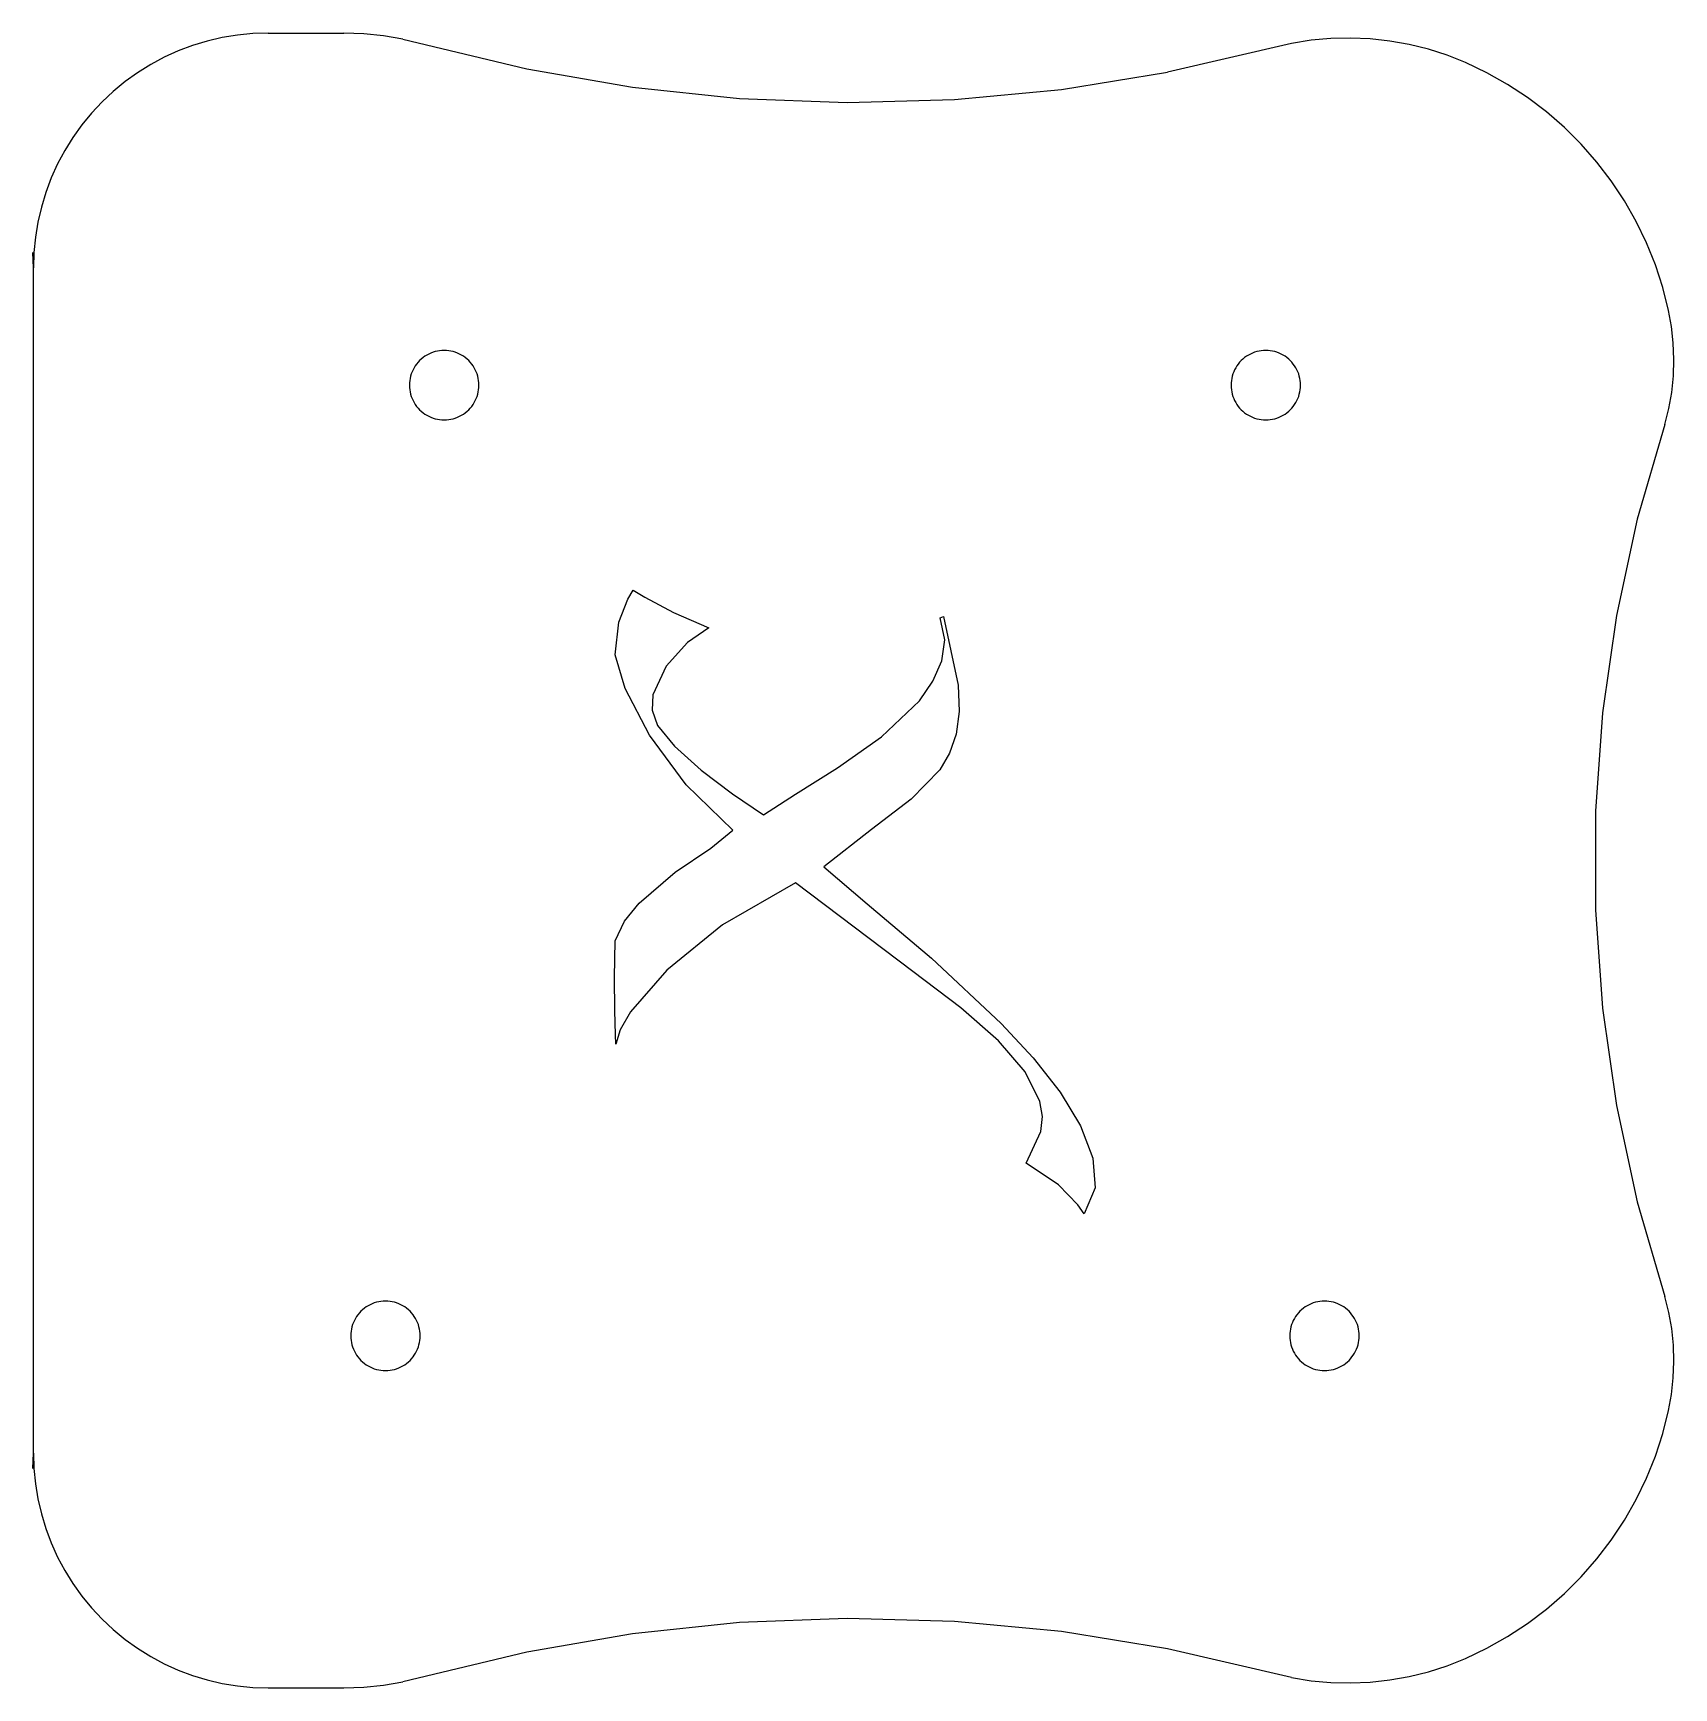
# Model space of a CAD drawing. Extents: x -22.1 to 21.9, y -13.2 to 13.2.
# Drawn here: x 14.537 to 17.839, y -6.998 to -3.667 of the extents above; entities that cross this region are included whole.
import ezdxf

# ---------------------------------------------------------------- set-up
doc = ezdxf.new("R2010")
doc.units = 0
doc.header["$MEASUREMENT"] = 0
doc.layers.get('0').update_dxf_attribs({"linetype": 'CONTINUOUS'})

msp = doc.modelspace()

# ---------------------------------------------------------------- linework, layer by layer
for p, q in [((14.8578, -3.6924), (14.8289, -3.7033)), ((14.8874, -3.6834), (14.8578, -3.6924)), ((14.9175, -3.6764), (14.8874, -3.6834)), ((14.948, -3.6714), (14.9175, -3.6764)), ((14.9788, -3.6684), (14.948, -3.6714)), ((15.0097, -3.6673), (14.9788, -3.6684)), ((15.0097, -3.6673), (15.1622, -3.6673)), ((15.2021, -3.6687), (15.1622, -3.6673)), ((15.2418, -3.6727), (15.2021, -3.6687)), ((15.2811, -3.6794), (15.2418, -3.6727)), ((15.2811, -3.6794), (15.5302, -3.7396)), ((17.0696, -3.6882), (16.8201, -3.7459)), ((17.1088, -3.6819), (17.0696, -3.6882)), ((17.1484, -3.6783), (17.1088, -3.6819)), ((17.1881, -3.6773), (17.1484, -3.6783)), ((17.2278, -3.6789), (17.1881, -3.6773)), ((17.2672, -3.6833), (17.2278, -3.6789)), ((17.3063, -3.6903), (17.2672, -3.6833)), ((17.3449, -3.6999), (17.3063, -3.6903)), ((14.8008, -3.7161), (14.7735, -3.7306)), ((14.8289, -3.7033), (14.8008, -3.7161)), ((17.3827, -3.712), (17.3449, -3.6999)), ((17.4196, -3.7267), (17.3827, -3.712)), ((17.4627, -3.7473), (17.4196, -3.7267)), ((14.7472, -3.747), (14.7221, -3.765)), ((14.7735, -3.7306), (14.7472, -3.747)), ((15.5302, -3.7396), (15.7434, -3.7764)), ((16.6065, -3.7806), (16.8201, -3.7459)), ((17.5044, -3.7708), (17.4627, -3.7473)), ((14.6982, -3.7846), (14.6756, -3.8057)), ((14.7221, -3.765), (14.6982, -3.7846)), ((15.7434, -3.7764), (15.9586, -3.799)), ((16.3911, -3.8011), (16.6065, -3.7806)), ((17.5443, -3.797), (17.5044, -3.7708)), ((14.6545, -3.8283), (14.6349, -3.8522)), ((14.6756, -3.8057), (14.6545, -3.8283)), ((15.9586, -3.799), (16.1748, -3.8072)), ((16.1748, -3.8072), (16.3911, -3.8011)), ((17.5824, -3.8259), (17.5443, -3.797)), ((17.6185, -3.8573), (17.5824, -3.8259)), ((14.6349, -3.8522), (14.6169, -3.8773)), ((17.6524, -3.891), (17.6185, -3.8573)), ((14.6169, -3.8773), (14.6006, -3.9036)), ((17.6839, -3.9269), (17.6524, -3.891)), ((14.6006, -3.9036), (14.586, -3.9308)), ((17.7129, -3.9649), (17.6839, -3.9269)), ((14.5732, -3.959), (14.5623, -3.9879)), ((14.586, -3.9308), (14.5732, -3.959)), ((14.5623, -3.9879), (14.5534, -4.0175)), ((17.7393, -4.0048), (17.7129, -3.9649)), ((14.5534, -4.0175), (14.5463, -4.0476)), ((17.763, -4.0463), (17.7393, -4.0048)), ((14.5463, -4.0476), (14.5413, -4.0781)), ((17.7838, -4.0893), (17.763, -4.0463)), ((14.5413, -4.0781), (14.5383, -4.1089)), ((17.8016, -4.1337), (17.7838, -4.0893)), ((14.5373, -4.1398), (14.5363, -4.1089)), ((14.5383, -4.1089), (14.5373, -4.1398)), ((14.5373, -6.5256), (14.5373, -4.1398)), ((17.8165, -4.1791), (17.8016, -4.1337)), ((17.8282, -4.2255), (17.8165, -4.1791)), ((17.8341, -4.2581), (17.8282, -4.2255)), ((17.8377, -4.2911), (17.8341, -4.2581)), ((17.839, -4.3243), (17.8377, -4.2911)), ((15.3146, -4.3266), (15.3115, -4.3299)), ((15.318, -4.3235), (15.3146, -4.3266)), ((15.3215, -4.3206), (15.318, -4.3235)), ((15.3252, -4.3179), (15.3215, -4.3206)), ((15.3291, -4.3155), (15.3252, -4.3179)), ((15.3331, -4.3133), (15.3291, -4.3155)), ((15.3373, -4.3114), (15.3331, -4.3133)), ((15.3416, -4.3098), (15.3373, -4.3114)), ((15.346, -4.3085), (15.3416, -4.3098)), ((15.3504, -4.3075), (15.346, -4.3085)), ((15.3549, -4.3067), (15.3504, -4.3075)), ((15.3595, -4.3063), (15.3549, -4.3067)), ((15.364, -4.3061), (15.3595, -4.3063)), ((15.3686, -4.3063), (15.364, -4.3061)), ((15.3732, -4.3067), (15.3686, -4.3063)), ((15.3777, -4.3075), (15.3732, -4.3067)), ((15.3821, -4.3085), (15.3777, -4.3075)), ((15.3865, -4.3098), (15.3821, -4.3085)), ((15.3908, -4.3114), (15.3865, -4.3098)), ((15.3949, -4.3133), (15.3908, -4.3114)), ((15.399, -4.3155), (15.3949, -4.3133)), ((15.4029, -4.3179), (15.399, -4.3155)), ((15.4066, -4.3206), (15.4029, -4.3179)), ((15.4101, -4.3235), (15.4066, -4.3206)), ((15.4135, -4.3266), (15.4101, -4.3235)), ((15.4166, -4.3299), (15.4135, -4.3266)), ((16.9682, -4.3266), (16.965, -4.3299)), ((16.9715, -4.3235), (16.9682, -4.3266)), ((16.975, -4.3206), (16.9715, -4.3235)), ((16.9788, -4.3179), (16.975, -4.3206)), ((16.9826, -4.3155), (16.9788, -4.3179)), ((16.9867, -4.3133), (16.9826, -4.3155)), ((16.9908, -4.3114), (16.9867, -4.3133)), ((16.9951, -4.3098), (16.9908, -4.3114)), ((16.9995, -4.3085), (16.9951, -4.3098)), ((17.004, -4.3075), (16.9995, -4.3085)), ((17.0085, -4.3067), (17.004, -4.3075)), ((17.013, -4.3063), (17.0085, -4.3067)), ((17.0176, -4.3061), (17.013, -4.3063)), ((17.0222, -4.3063), (17.0176, -4.3061)), ((17.0267, -4.3067), (17.0222, -4.3063)), ((17.0312, -4.3075), (17.0267, -4.3067)), ((17.0357, -4.3085), (17.0312, -4.3075)), ((17.04, -4.3098), (17.0357, -4.3085)), ((17.0443, -4.3114), (17.04, -4.3098)), ((17.0485, -4.3133), (17.0443, -4.3114)), ((17.0525, -4.3155), (17.0485, -4.3133)), ((17.0564, -4.3179), (17.0525, -4.3155)), ((17.0601, -4.3206), (17.0564, -4.3179)), ((17.0637, -4.3235), (17.0601, -4.3206)), ((17.067, -4.3266), (17.0637, -4.3235)), ((17.0701, -4.3299), (17.067, -4.3266)), ((17.8379, -4.3574), (17.839, -4.3243)), ((15.2955, -4.3624), (15.2948, -4.3669)), ((15.2965, -4.3579), (15.2955, -4.3624)), ((15.2979, -4.3535), (15.2965, -4.3579)), ((15.2995, -4.3493), (15.2979, -4.3535)), ((15.3014, -4.3451), (15.2995, -4.3493)), ((15.3035, -4.3411), (15.3014, -4.3451)), ((15.3059, -4.3372), (15.3035, -4.3411)), ((15.3086, -4.3335), (15.3059, -4.3372)), ((15.3115, -4.3299), (15.3086, -4.3335)), ((15.4195, -4.3335), (15.4166, -4.3299)), ((15.4221, -4.3372), (15.4195, -4.3335)), ((15.4246, -4.3411), (15.4221, -4.3372)), ((15.4267, -4.3451), (15.4246, -4.3411)), ((15.4286, -4.3493), (15.4267, -4.3451)), ((15.4302, -4.3535), (15.4286, -4.3493)), ((15.4315, -4.3579), (15.4302, -4.3535)), ((15.4326, -4.3624), (15.4315, -4.3579)), ((15.4333, -4.3669), (15.4326, -4.3624)), ((16.949, -4.3624), (16.9483, -4.3669)), ((16.9501, -4.3579), (16.949, -4.3624)), ((16.9514, -4.3535), (16.9501, -4.3579)), ((16.953, -4.3493), (16.9514, -4.3535)), ((16.9549, -4.3451), (16.953, -4.3493)), ((16.9571, -4.3411), (16.9549, -4.3451)), ((16.9595, -4.3372), (16.9571, -4.3411)), ((16.9621, -4.3335), (16.9595, -4.3372)), ((16.965, -4.3299), (16.9621, -4.3335)), ((17.073, -4.3335), (17.0701, -4.3299)), ((17.0757, -4.3372), (17.073, -4.3335)), ((17.0781, -4.3411), (17.0757, -4.3372)), ((17.0803, -4.3451), (17.0781, -4.3411)), ((17.0821, -4.3493), (17.0803, -4.3451)), ((17.0838, -4.3535), (17.0821, -4.3493)), ((17.0851, -4.3579), (17.0838, -4.3535)), ((17.0861, -4.3624), (17.0851, -4.3579)), ((17.0869, -4.3669), (17.0861, -4.3624)), ((17.8345, -4.3905), (17.8379, -4.3574)), ((15.2943, -4.3714), (15.2942, -4.376)), ((15.2942, -4.376), (15.2943, -4.3806)), ((15.2948, -4.3669), (15.2943, -4.3714)), ((15.2943, -4.3806), (15.2948, -4.3851)), ((15.2948, -4.3851), (15.2955, -4.3896)), ((15.2955, -4.3896), (15.2965, -4.3941)), ((15.2965, -4.3941), (15.2979, -4.3985)), ((15.4302, -4.3985), (15.4315, -4.3941)), ((15.4315, -4.3941), (15.4326, -4.3896)), ((15.4326, -4.3896), (15.4333, -4.3851)), ((15.4338, -4.3714), (15.4333, -4.3669)), ((15.4333, -4.3851), (15.4338, -4.3806)), ((15.4339, -4.376), (15.4338, -4.3714)), ((15.4338, -4.3806), (15.4339, -4.376)), ((16.9479, -4.3714), (16.9477, -4.376)), ((16.9477, -4.376), (16.9479, -4.3806)), ((16.9483, -4.3669), (16.9479, -4.3714)), ((16.9479, -4.3806), (16.9483, -4.3851)), ((16.9483, -4.3851), (16.949, -4.3896)), ((16.949, -4.3896), (16.9501, -4.3941)), ((16.9501, -4.3941), (16.9514, -4.3985)), ((17.0838, -4.3985), (17.0851, -4.3941)), ((17.0851, -4.3941), (17.0861, -4.3896)), ((17.0861, -4.3896), (17.0869, -4.3851)), ((17.0873, -4.3714), (17.0869, -4.3669)), ((17.0869, -4.3851), (17.0873, -4.3806)), ((17.0875, -4.376), (17.0873, -4.3714)), ((17.0873, -4.3806), (17.0875, -4.376)), ((17.8288, -4.4232), (17.8345, -4.3905)), ((15.2979, -4.3985), (15.2995, -4.4028)), ((15.2995, -4.4028), (15.3014, -4.4069)), ((15.3014, -4.4069), (15.3035, -4.411)), ((15.3035, -4.411), (15.3059, -4.4148)), ((15.3059, -4.4148), (15.3086, -4.4186)), ((15.3086, -4.4186), (15.3115, -4.4221)), ((15.3115, -4.4221), (15.3146, -4.4254)), ((15.3146, -4.4254), (15.318, -4.4286)), ((15.318, -4.4286), (15.3215, -4.4315)), ((15.4066, -4.4315), (15.4101, -4.4286)), ((15.4101, -4.4286), (15.4135, -4.4254)), ((15.4135, -4.4254), (15.4166, -4.4221)), ((15.4166, -4.4221), (15.4195, -4.4186)), ((15.4195, -4.4186), (15.4221, -4.4148)), ((15.4221, -4.4148), (15.4246, -4.411)), ((15.4246, -4.411), (15.4267, -4.4069)), ((15.4267, -4.4069), (15.4286, -4.4028)), ((15.4286, -4.4028), (15.4302, -4.3985)), ((16.9514, -4.3985), (16.953, -4.4028)), ((16.953, -4.4028), (16.9549, -4.4069)), ((16.9549, -4.4069), (16.9571, -4.411)), ((16.9571, -4.411), (16.9595, -4.4148)), ((16.9595, -4.4148), (16.9621, -4.4186)), ((16.9621, -4.4186), (16.965, -4.4221)), ((16.965, -4.4221), (16.9682, -4.4254)), ((16.9682, -4.4254), (16.9715, -4.4286)), ((16.9715, -4.4286), (16.975, -4.4315)), ((17.0601, -4.4315), (17.0637, -4.4286)), ((17.0637, -4.4286), (17.067, -4.4254)), ((17.067, -4.4254), (17.0701, -4.4221)), ((17.0701, -4.4221), (17.073, -4.4186)), ((17.073, -4.4186), (17.0757, -4.4148)), ((17.0757, -4.4148), (17.0781, -4.411)), ((17.0781, -4.411), (17.0803, -4.4069)), ((17.0803, -4.4069), (17.0821, -4.4028)), ((17.0821, -4.4028), (17.0838, -4.3985)), ((17.8209, -4.4554), (17.8288, -4.4232)), ((15.3215, -4.4315), (15.3252, -4.4341)), ((15.3252, -4.4341), (15.3291, -4.4365)), ((15.3291, -4.4365), (15.3331, -4.4387)), ((15.3331, -4.4387), (15.3373, -4.4406)), ((15.3373, -4.4406), (15.3416, -4.4422)), ((15.3416, -4.4422), (15.346, -4.4435)), ((15.346, -4.4435), (15.3504, -4.4446)), ((15.3504, -4.4446), (15.3549, -4.4453)), ((15.3549, -4.4453), (15.3595, -4.4457)), ((15.3595, -4.4457), (15.364, -4.4459)), ((15.364, -4.4459), (15.3686, -4.4457)), ((15.3686, -4.4457), (15.3732, -4.4453)), ((15.3732, -4.4453), (15.3777, -4.4446)), ((15.3777, -4.4446), (15.3821, -4.4435)), ((15.3821, -4.4435), (15.3865, -4.4422)), ((15.3865, -4.4422), (15.3908, -4.4406)), ((15.3908, -4.4406), (15.3949, -4.4387)), ((15.3949, -4.4387), (15.399, -4.4365)), ((15.399, -4.4365), (15.4029, -4.4341)), ((15.4029, -4.4341), (15.4066, -4.4315)), ((16.975, -4.4315), (16.9788, -4.4341)), ((16.9788, -4.4341), (16.9826, -4.4365)), ((16.9826, -4.4365), (16.9867, -4.4387)), ((16.9867, -4.4387), (16.9908, -4.4406)), ((16.9908, -4.4406), (16.9951, -4.4422)), ((16.9951, -4.4422), (16.9995, -4.4435)), ((16.9995, -4.4435), (17.004, -4.4446)), ((17.004, -4.4446), (17.0085, -4.4453)), ((17.0085, -4.4453), (17.013, -4.4457)), ((17.013, -4.4457), (17.0176, -4.4459)), ((17.0176, -4.4459), (17.0222, -4.4457)), ((17.0222, -4.4457), (17.0267, -4.4453)), ((17.0267, -4.4453), (17.0312, -4.4446)), ((17.0312, -4.4446), (17.0357, -4.4435)), ((17.0357, -4.4435), (17.04, -4.4422)), ((17.04, -4.4422), (17.0443, -4.4406)), ((17.0443, -4.4406), (17.0485, -4.4387)), ((17.0485, -4.4387), (17.0525, -4.4365)), ((17.0525, -4.4365), (17.0564, -4.4341)), ((17.0564, -4.4341), (17.0601, -4.4315)), ((17.8209, -4.4554), (17.7653, -4.6457)), ((17.7653, -4.6457), (17.7234, -4.8395)), ((15.7339, -4.8069), (15.7444, -4.7888)), ((15.7444, -4.7888), (15.7681, -4.8027)), ((15.7158, -4.8529), (15.7339, -4.8069)), ((15.7681, -4.8027), (15.8253, -4.8334)), ((15.7081, -4.9185), (15.7158, -4.8529)), ((15.8253, -4.8334), (15.8964, -4.8641)), ((16.3623, -4.8446), (16.3692, -4.8418)), ((16.3715, -4.8885), (16.3623, -4.8446)), ((16.3692, -4.8418), (16.3985, -4.9799)), ((17.7234, -4.8395), (17.6953, -5.0358)), ((15.8539, -4.8941), (15.8106, -4.9415)), ((15.8964, -4.8641), (15.8539, -4.8941)), ((16.3657, -4.931), (16.3715, -4.8885)), ((15.7284, -4.9868), (15.7081, -4.9185)), ((15.8106, -4.9415), (15.7841, -4.9994)), ((16.3478, -4.972), (16.3657, -4.931)), ((15.7772, -5.0803), (15.7284, -4.9868)), ((16.3204, -5.0112), (16.3478, -4.972)), ((16.3985, -4.9799), (16.4003, -5.033)), ((15.7841, -4.9994), (15.7826, -5.0301)), ((16.2444, -5.0838), (16.3204, -5.0112)), ((15.7826, -5.0301), (15.7932, -5.0608)), ((15.7932, -5.0608), (15.8274, -5.1026)), ((16.4003, -5.033), (16.3943, -5.0782)), ((17.6953, -5.0358), (17.6812, -5.2336)), ((15.8511, -5.1807), (15.7772, -5.0803)), ((16.1558, -5.1465), (16.2444, -5.0838)), ((16.3943, -5.0782), (16.3813, -5.1167)), ((15.8274, -5.1026), (15.8811, -5.1507)), ((16.3813, -5.1167), (16.3616, -5.15)), ((15.8811, -5.1507), (15.9445, -5.1988)), ((16.0708, -5.1995), (16.1558, -5.1465)), ((16.3616, -5.15), (16.3037, -5.2093)), ((15.9452, -5.2714), (15.8511, -5.1807)), ((15.9445, -5.1988), (16.0066, -5.2407)), ((16.0066, -5.2407), (16.0708, -5.1995)), ((16.3037, -5.2093), (16.2242, -5.27)), ((17.6812, -5.2336), (17.6812, -5.4318)), ((15.9006, -5.3076), (15.9452, -5.2714)), ((16.2242, -5.27), (16.1279, -5.3453)), ((15.8288, -5.3564), (15.9006, -5.3076)), ((15.7563, -5.4185), (15.8288, -5.3564)), ((16.1279, -5.3453), (16.2151, -5.4199)), ((16.0708, -5.3774), (15.9243, -5.4624)), ((16.3072, -5.5559), (16.0708, -5.3774)), ((15.7271, -5.4546), (15.7563, -5.4185)), ((16.2151, -5.4199), (16.3448, -5.5294)), ((15.7081, -5.4945), (15.7271, -5.4546)), ((17.6812, -5.4318), (17.6953, -5.6296)), ((15.7067, -5.5684), (15.7081, -5.4945)), ((15.9243, -5.4624), (15.812, -5.5531)), ((15.812, -5.5531), (15.7388, -5.6375)), ((16.4036, -5.6293), (16.3072, -5.5559)), ((16.3448, -5.5294), (16.485, -5.6605)), ((15.7074, -5.6347), (15.7067, -5.5684)), ((15.7088, -5.6835), (15.7074, -5.6347)), ((15.7388, -5.6375), (15.7182, -5.6736)), ((16.4794, -5.696), (16.4036, -5.6293)), ((16.485, -5.6605), (16.5495, -5.73)), ((17.6953, -5.6296), (17.7234, -5.8259)), ((15.7095, -5.7023), (15.7088, -5.6835)), ((15.7182, -5.6736), (15.7095, -5.7023)), ((16.5331, -5.7583), (16.4794, -5.696)), ((16.5631, -5.8181), (16.5331, -5.7583)), ((16.5495, -5.73), (16.6035, -5.7993)), ((16.5682, -5.8478), (16.5631, -5.8181)), ((16.6035, -5.7993), (16.6445, -5.8669)), ((17.7234, -5.8259), (17.7653, -6.0197)), ((16.5652, -5.8784), (16.5682, -5.8478)), ((16.5352, -5.9422), (16.5652, -5.8784)), ((16.6445, -5.8669), (16.6698, -5.9318)), ((16.6001, -5.9854), (16.5352, -5.9422)), ((16.6698, -5.9318), (16.6741, -5.9916)), ((16.6391, -6.0259), (16.6001, -5.9854)), ((16.6741, -5.9916), (16.6524, -6.044)), ((16.6524, -6.044), (16.6391, -6.0259)), ((17.7653, -6.0197), (17.8209, -6.21)), ((15.215, -6.2267), (15.211, -6.2289)), ((15.2192, -6.2248), (15.215, -6.2267)), ((15.2235, -6.2232), (15.2192, -6.2248)), ((15.2278, -6.2219), (15.2235, -6.2232)), ((15.2323, -6.2209), (15.2278, -6.2219)), ((15.2368, -6.2201), (15.2323, -6.2209)), ((15.2414, -6.2197), (15.2368, -6.2201)), ((15.2459, -6.2195), (15.2414, -6.2197)), ((15.2505, -6.2197), (15.2459, -6.2195)), ((15.2551, -6.2201), (15.2505, -6.2197)), ((15.2596, -6.2209), (15.2551, -6.2201)), ((15.264, -6.2219), (15.2596, -6.2209)), ((15.2684, -6.2232), (15.264, -6.2219)), ((15.2727, -6.2248), (15.2684, -6.2232)), ((15.2768, -6.2267), (15.2727, -6.2248)), ((15.2809, -6.2289), (15.2768, -6.2267)), ((17.1048, -6.2267), (17.1008, -6.2289)), ((17.109, -6.2248), (17.1048, -6.2267)), ((17.1132, -6.2232), (17.109, -6.2248)), ((17.1176, -6.2219), (17.1132, -6.2232)), ((17.1221, -6.2209), (17.1176, -6.2219)), ((17.1266, -6.2201), (17.1221, -6.2209)), ((17.1311, -6.2197), (17.1266, -6.2201)), ((17.1357, -6.2195), (17.1311, -6.2197)), ((17.1403, -6.2197), (17.1357, -6.2195)), ((17.1448, -6.2201), (17.1403, -6.2197)), ((17.1493, -6.2209), (17.1448, -6.2201)), ((17.1538, -6.2219), (17.1493, -6.2209)), ((17.1582, -6.2232), (17.1538, -6.2219)), ((17.1624, -6.2248), (17.1582, -6.2232)), ((17.1666, -6.2267), (17.1624, -6.2248)), ((17.1706, -6.2289), (17.1666, -6.2267)), ((17.8288, -6.2422), (17.8209, -6.21)), ((15.1833, -6.2585), (15.1814, -6.2627)), ((15.1854, -6.2545), (15.1833, -6.2585)), ((15.1878, -6.2506), (15.1854, -6.2545)), ((15.1905, -6.2469), (15.1878, -6.2506)), ((15.1934, -6.2433), (15.1905, -6.2469)), ((15.1965, -6.24), (15.1934, -6.2433)), ((15.1999, -6.2369), (15.1965, -6.24)), ((15.2034, -6.234), (15.1999, -6.2369)), ((15.2071, -6.2313), (15.2034, -6.234)), ((15.211, -6.2289), (15.2071, -6.2313)), ((15.2848, -6.2313), (15.2809, -6.2289)), ((15.2885, -6.234), (15.2848, -6.2313)), ((15.292, -6.2369), (15.2885, -6.234)), ((15.2953, -6.24), (15.292, -6.2369)), ((15.2985, -6.2433), (15.2953, -6.24)), ((15.3014, -6.2469), (15.2985, -6.2433)), ((15.304, -6.2506), (15.3014, -6.2469)), ((15.3064, -6.2545), (15.304, -6.2506)), ((15.3086, -6.2585), (15.3064, -6.2545)), ((15.3105, -6.2627), (15.3086, -6.2585)), ((17.073, -6.2585), (17.0711, -6.2627)), ((17.0752, -6.2545), (17.073, -6.2585)), ((17.0776, -6.2506), (17.0752, -6.2545)), ((17.0803, -6.2469), (17.0776, -6.2506)), ((17.0832, -6.2433), (17.0803, -6.2469)), ((17.0863, -6.24), (17.0832, -6.2433)), ((17.0896, -6.2369), (17.0863, -6.24)), ((17.0932, -6.234), (17.0896, -6.2369)), ((17.0969, -6.2313), (17.0932, -6.234)), ((17.1008, -6.2289), (17.0969, -6.2313)), ((17.1745, -6.2313), (17.1706, -6.2289)), ((17.1782, -6.234), (17.1745, -6.2313)), ((17.1818, -6.2369), (17.1782, -6.234)), ((17.1851, -6.24), (17.1818, -6.2369)), ((17.1882, -6.2433), (17.1851, -6.24)), ((17.1911, -6.2469), (17.1882, -6.2433)), ((17.1938, -6.2506), (17.1911, -6.2469)), ((17.1962, -6.2545), (17.1938, -6.2506)), ((17.1984, -6.2585), (17.1962, -6.2545)), ((17.2003, -6.2627), (17.1984, -6.2585)), ((17.8345, -6.2749), (17.8288, -6.2422)), ((15.1762, -6.2848), (15.176, -6.2894)), ((15.176, -6.2894), (15.1762, -6.294)), ((15.1766, -6.2803), (15.1762, -6.2848)), ((15.1762, -6.294), (15.1766, -6.2985)), ((15.1774, -6.2758), (15.1766, -6.2803)), ((15.1784, -6.2713), (15.1774, -6.2758)), ((15.1798, -6.2669), (15.1784, -6.2713)), ((15.1814, -6.2627), (15.1798, -6.2669)), ((15.3121, -6.2669), (15.3105, -6.2627)), ((15.3134, -6.2713), (15.3121, -6.2669)), ((15.3145, -6.2758), (15.3134, -6.2713)), ((15.3152, -6.2803), (15.3145, -6.2758)), ((15.3157, -6.2848), (15.3152, -6.2803)), ((15.3152, -6.2985), (15.3157, -6.294)), ((15.3158, -6.2894), (15.3157, -6.2848)), ((15.3157, -6.294), (15.3158, -6.2894)), ((17.066, -6.2848), (17.0658, -6.2894)), ((17.0658, -6.2894), (17.066, -6.294)), ((17.0664, -6.2803), (17.066, -6.2848)), ((17.066, -6.294), (17.0664, -6.2985)), ((17.0672, -6.2758), (17.0664, -6.2803)), ((17.0682, -6.2713), (17.0672, -6.2758)), ((17.0695, -6.2669), (17.0682, -6.2713)), ((17.0711, -6.2627), (17.0695, -6.2669)), ((17.2019, -6.2669), (17.2003, -6.2627)), ((17.2032, -6.2713), (17.2019, -6.2669)), ((17.2042, -6.2758), (17.2032, -6.2713)), ((17.205, -6.2803), (17.2042, -6.2758)), ((17.2054, -6.2848), (17.205, -6.2803)), ((17.205, -6.2985), (17.2054, -6.294)), ((17.2056, -6.2894), (17.2054, -6.2848)), ((17.2054, -6.294), (17.2056, -6.2894)), ((17.8379, -6.308), (17.8345, -6.2749)), ((15.1766, -6.2985), (15.1774, -6.303)), ((15.1774, -6.303), (15.1784, -6.3075)), ((15.1784, -6.3075), (15.1798, -6.3119)), ((15.1798, -6.3119), (15.1814, -6.3161)), ((15.1814, -6.3161), (15.1833, -6.3203)), ((15.1833, -6.3203), (15.1854, -6.3243)), ((15.1854, -6.3243), (15.1878, -6.3282)), ((15.1878, -6.3282), (15.1905, -6.3319)), ((15.3014, -6.3319), (15.304, -6.3282)), ((15.304, -6.3282), (15.3064, -6.3243)), ((15.3064, -6.3243), (15.3086, -6.3203)), ((15.3086, -6.3203), (15.3105, -6.3161)), ((15.3105, -6.3161), (15.3121, -6.3119)), ((15.3121, -6.3119), (15.3134, -6.3075)), ((15.3134, -6.3075), (15.3145, -6.303)), ((15.3145, -6.303), (15.3152, -6.2985)), ((17.0664, -6.2985), (17.0672, -6.303)), ((17.0672, -6.303), (17.0682, -6.3075)), ((17.0682, -6.3075), (17.0695, -6.3119)), ((17.0695, -6.3119), (17.0711, -6.3161)), ((17.0711, -6.3161), (17.073, -6.3203)), ((17.073, -6.3203), (17.0752, -6.3243)), ((17.0752, -6.3243), (17.0776, -6.3282)), ((17.0776, -6.3282), (17.0803, -6.3319)), ((17.1911, -6.3319), (17.1938, -6.3282)), ((17.1938, -6.3282), (17.1962, -6.3243)), ((17.1962, -6.3243), (17.1984, -6.3203)), ((17.1984, -6.3203), (17.2003, -6.3161)), ((17.2003, -6.3161), (17.2019, -6.3119)), ((17.2019, -6.3119), (17.2032, -6.3075)), ((17.2032, -6.3075), (17.2042, -6.303)), ((17.2042, -6.303), (17.205, -6.2985)), ((17.839, -6.3411), (17.8379, -6.308)), ((15.1905, -6.3319), (15.1934, -6.3355)), ((15.1934, -6.3355), (15.1965, -6.3388)), ((15.1965, -6.3388), (15.1999, -6.3419)), ((15.1999, -6.3419), (15.2034, -6.3448)), ((15.2034, -6.3448), (15.2071, -6.3475)), ((15.2071, -6.3475), (15.211, -6.3499)), ((15.211, -6.3499), (15.215, -6.3521)), ((15.215, -6.3521), (15.2192, -6.354)), ((15.2192, -6.354), (15.2235, -6.3556)), ((15.2235, -6.3556), (15.2278, -6.3569)), ((15.2278, -6.3569), (15.2323, -6.3579)), ((15.2323, -6.3579), (15.2368, -6.3587)), ((15.2368, -6.3587), (15.2414, -6.3591)), ((15.2414, -6.3591), (15.2459, -6.3593)), ((15.2459, -6.3593), (15.2505, -6.3591)), ((15.2505, -6.3591), (15.2551, -6.3587)), ((15.2551, -6.3587), (15.2596, -6.3579)), ((15.2596, -6.3579), (15.264, -6.3569)), ((15.264, -6.3569), (15.2684, -6.3556)), ((15.2684, -6.3556), (15.2727, -6.354)), ((15.2727, -6.354), (15.2768, -6.3521)), ((15.2768, -6.3521), (15.2809, -6.3499)), ((15.2809, -6.3499), (15.2848, -6.3475)), ((15.2848, -6.3475), (15.2885, -6.3448)), ((15.2885, -6.3448), (15.292, -6.3419)), ((15.292, -6.3419), (15.2953, -6.3388)), ((15.2953, -6.3388), (15.2985, -6.3355)), ((15.2985, -6.3355), (15.3014, -6.3319)), ((17.0803, -6.3319), (17.0832, -6.3355)), ((17.0832, -6.3355), (17.0863, -6.3388)), ((17.0863, -6.3388), (17.0896, -6.3419)), ((17.0896, -6.3419), (17.0932, -6.3448)), ((17.0932, -6.3448), (17.0969, -6.3475)), ((17.0969, -6.3475), (17.1008, -6.3499)), ((17.1008, -6.3499), (17.1048, -6.3521)), ((17.1048, -6.3521), (17.109, -6.354)), ((17.109, -6.354), (17.1132, -6.3556)), ((17.1132, -6.3556), (17.1176, -6.3569)), ((17.1176, -6.3569), (17.1221, -6.3579)), ((17.1221, -6.3579), (17.1266, -6.3587)), ((17.1266, -6.3587), (17.1311, -6.3591)), ((17.1311, -6.3591), (17.1357, -6.3593)), ((17.1357, -6.3593), (17.1403, -6.3591)), ((17.1403, -6.3591), (17.1448, -6.3587)), ((17.1448, -6.3587), (17.1493, -6.3579)), ((17.1493, -6.3579), (17.1538, -6.3569)), ((17.1538, -6.3569), (17.1582, -6.3556)), ((17.1582, -6.3556), (17.1624, -6.354)), ((17.1624, -6.354), (17.1666, -6.3521)), ((17.1666, -6.3521), (17.1706, -6.3499)), ((17.1706, -6.3499), (17.1745, -6.3475)), ((17.1745, -6.3475), (17.1782, -6.3448)), ((17.1782, -6.3448), (17.1818, -6.3419)), ((17.1818, -6.3419), (17.1851, -6.3388)), ((17.1851, -6.3388), (17.1882, -6.3355)), ((17.1882, -6.3355), (17.1911, -6.3319)), ((17.8377, -6.3743), (17.839, -6.3411)), ((17.8341, -6.4073), (17.8377, -6.3743)), ((17.8282, -6.44), (17.8341, -6.4073)), ((17.8165, -6.4863), (17.8282, -6.44)), ((17.8016, -6.5317), (17.8165, -6.4863)), ((14.5363, -6.5565), (14.5373, -6.5256)), ((14.5373, -6.5256), (14.5383, -6.5565)), ((14.5383, -6.5565), (14.5413, -6.5873)), ((17.7838, -6.5761), (17.8016, -6.5317)), ((14.5413, -6.5873), (14.5463, -6.6178)), ((17.763, -6.6191), (17.7838, -6.5761)), ((14.5463, -6.6178), (14.5534, -6.6479)), ((17.7393, -6.6607), (17.763, -6.6191)), ((14.5534, -6.6479), (14.5623, -6.6775)), ((17.7129, -6.7005), (17.7393, -6.6607)), ((14.5623, -6.6775), (14.5732, -6.7064)), ((14.5732, -6.7064), (14.586, -6.7346)), ((17.6839, -6.7385), (17.7129, -6.7005)), ((14.586, -6.7346), (14.6006, -6.7618)), ((17.6524, -6.7744), (17.6839, -6.7385)), ((14.6006, -6.7618), (14.6169, -6.7881)), ((14.6169, -6.7881), (14.6349, -6.8132)), ((17.6185, -6.8081), (17.6524, -6.7744)), ((14.6349, -6.8132), (14.6545, -6.8371)), ((17.5824, -6.8395), (17.6185, -6.8081)), ((14.6545, -6.8371), (14.6756, -6.8597)), ((14.6756, -6.8597), (14.6982, -6.8808)), ((16.1748, -6.8582), (15.9586, -6.8665)), ((16.3911, -6.8643), (16.1748, -6.8582)), ((17.5443, -6.8684), (17.5824, -6.8395)), ((14.6982, -6.8808), (14.7221, -6.9004)), ((15.7434, -6.889), (15.5302, -6.9258)), ((15.9586, -6.8665), (15.7434, -6.889)), ((16.6065, -6.8848), (16.3911, -6.8643)), ((16.8201, -6.9195), (16.6065, -6.8848)), ((17.5044, -6.8946), (17.5443, -6.8684)), ((14.7221, -6.9004), (14.7472, -6.9184)), ((14.7472, -6.9184), (14.7735, -6.9348)), ((15.5302, -6.9258), (15.2811, -6.986)), ((17.0696, -6.9772), (16.8201, -6.9195)), ((17.4196, -6.9387), (17.4627, -6.9181)), ((17.4627, -6.9181), (17.5044, -6.8946)), ((14.7735, -6.9348), (14.8008, -6.9493)), ((14.8008, -6.9493), (14.8289, -6.9621)), ((17.3449, -6.9655), (17.3827, -6.9534)), ((17.3827, -6.9534), (17.4196, -6.9387)), ((14.8289, -6.9621), (14.8578, -6.973)), ((14.8578, -6.973), (14.8874, -6.982)), ((14.8874, -6.982), (14.9175, -6.989)), ((14.9175, -6.989), (14.948, -6.994)), ((14.948, -6.994), (14.9788, -6.997)), ((15.2021, -6.9967), (15.2418, -6.9927)), ((15.2418, -6.9927), (15.2811, -6.986)), ((17.0696, -6.9772), (17.1088, -6.9835)), ((17.1088, -6.9835), (17.1484, -6.9871)), ((17.1484, -6.9871), (17.1881, -6.9881)), ((17.1881, -6.9881), (17.2278, -6.9865)), ((17.2278, -6.9865), (17.2672, -6.9821)), ((17.2672, -6.9821), (17.3063, -6.9751)), ((17.3063, -6.9751), (17.3449, -6.9655)), ((14.9788, -6.997), (15.0097, -6.9981)), ((15.0097, -6.9981), (15.1622, -6.9981)), ((15.1622, -6.9981), (15.2021, -6.9967))]:
    msp.add_line(p, q)

doc.saveas('drawing.dxf')
